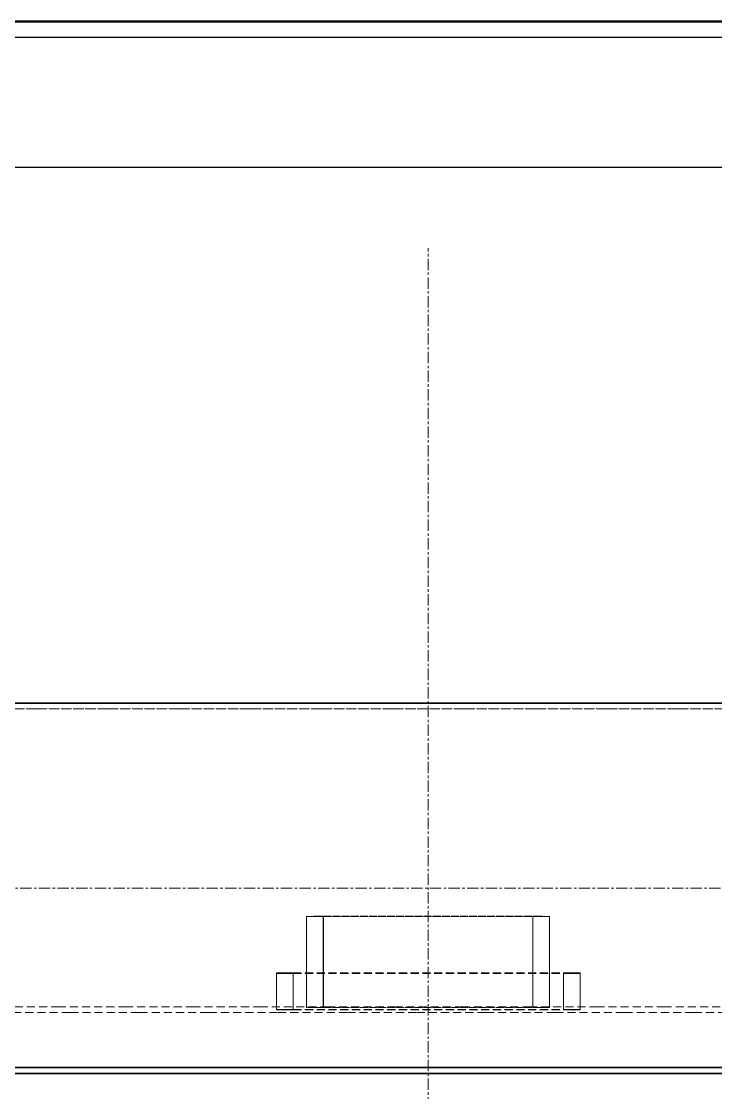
# Model space of a CAD drawing. Header units: millimetres. Extents: x 10 to 410, y 10 to 287.
# Drawn here: x 52.9 to 95.7, y 220.9 to 287 of the extents above; entities that cross this region are included whole.
import ezdxf

# ---------------------------------------------------------------- set-up
doc = ezdxf.new("R2010")
doc.units = ezdxf.units.MM
doc.linetypes.add('CENTER', pattern=[1.15, 0.7, -0.15, 0.15, -0.15])
doc.linetypes.add('DASHED', pattern=[0.75, 0.5, -0.25])
for name, color, linetype, lineweight in [('BORDER', 7, 'CONTINUOUS', 50), ('CENTER', 4, 'CENTER', 13), ('HIDDEN', 8, 'DASHED', 18), ('TITLE_BLOCK', 7, 'CONTINUOUS', 25), ('VISIBLE', 7, 'CONTINUOUS', 35)]:
    doc.layers.add(name, color=color, linetype=linetype, lineweight=lineweight)

msp = doc.modelspace()

# ---------------------------------------------------------------- linework, layer by layer
at = {"layer": 'BORDER'}
msp.add_lwpolyline([(10, 10), (410, 10), (410, 287), (10, 287)], close=True, dxfattribs=at)
at = {"layer": 'CENTER'}
for p, q in [((78, 190), (78, 273)), ((16, 233.5), (140, 233.5))]:
    msp.add_line(p, q, dxfattribs=at)
at = {"layer": 'HIDDEN'}
for points in [[(128.588, 244.915), (124.188, 244.915), (119.787, 244.915), (115.386, 244.915), (110.985, 244.915), (106.584, 244.915), (102.183, 244.915), (97.783, 244.915), (93.382, 244.915), (88.981, 244.915), (84.58, 244.915), (80.179, 244.915), (75.779, 244.915), (71.378, 244.915), (66.977, 244.915), (62.576, 244.915), (58.175, 244.915), (53.775, 244.915), (49.374, 244.915), (44.973, 244.915), (40.572, 244.915), (36.171, 244.915), (31.77, 244.915), (27.37, 244.915)], [(128.63, 244.578), (124.23, 244.578), (119.829, 244.578), (115.428, 244.578), (111.027, 244.578), (106.626, 244.578), (102.225, 244.578), (97.825, 244.578), (93.424, 244.578), (89.023, 244.578), (84.622, 244.578), (80.221, 244.578), (75.821, 244.578), (71.42, 244.578), (67.019, 244.578), (62.618, 244.578), (58.217, 244.578), (53.817, 244.578), (49.416, 244.578), (45.015, 244.578), (40.614, 244.578), (36.213, 244.578), (31.812, 244.578), (27.412, 244.578)], [(27.413, 244.565), (31.814, 244.565), (36.215, 244.565), (40.616, 244.565), (45.017, 244.565), (49.417, 244.565), (53.818, 244.565), (58.219, 244.565), (62.62, 244.565), (67.021, 244.565), (71.421, 244.565), (75.822, 244.565), (80.223, 244.565), (84.624, 244.565), (89.025, 244.565), (93.425, 244.565), (97.826, 244.565), (102.227, 244.565), (106.628, 244.565), (111.029, 244.565), (115.429, 244.565), (119.83, 244.565), (124.231, 244.565), (128.632, 244.565)], [(70.486, 231.76), (70.53, 231.761), (70.575, 231.761), (70.62, 231.761), (70.665, 231.762), (70.71, 231.762), (70.754, 231.762), (70.799, 231.762), (70.844, 231.762), (70.889, 231.762), (70.934, 231.763), (70.978, 231.763), (71.023, 231.763), (71.068, 231.763), (71.113, 231.763), (71.158, 231.763), (71.203, 231.763), (71.247, 231.763), (71.292, 231.763), (71.337, 231.763), (71.382, 231.763), (71.427, 231.763), (71.471, 231.763), (71.516, 231.763)], [(70.486, 231.76), (70.486, 231.76), (70.486, 231.76), (70.486, 231.76), (70.486, 231.759), (70.486, 231.759), (70.486, 231.759), (70.486, 231.759), (70.486, 231.759), (70.486, 231.759), (70.486, 231.759), (70.486, 231.759), (70.486, 231.759), (70.486, 231.759), (70.486, 231.759), (70.486, 231.759), (70.486, 231.759), (70.486, 231.759), (70.486, 231.759), (70.486, 231.759), (70.486, 231.759), (70.486, 231.759), (70.486, 231.759), (70.486, 231.759)], [(70.486, 231.76), (70.486, 231.76), (70.486, 231.76), (70.486, 231.76), (70.486, 231.76), (70.486, 231.76), (70.486, 231.76), (70.486, 231.76), (70.486, 231.76), (70.486, 231.76), (70.486, 231.76), (70.486, 231.76), (70.486, 231.76), (70.486, 231.76), (70.486, 231.76), (70.486, 231.76), (70.486, 231.76), (70.486, 231.76), (70.486, 231.76), (70.486, 231.76), (70.486, 231.76), (70.486, 231.76), (70.486, 231.76), (70.486, 231.76)], [(70.486, 226.136), (70.486, 226.381), (70.486, 226.625), (70.486, 226.87), (70.486, 227.114), (70.486, 227.359), (70.486, 227.603), (70.486, 227.848), (70.486, 228.092), (70.486, 228.337), (70.486, 228.581), (70.486, 228.826), (70.486, 229.07), (70.486, 229.315), (70.486, 229.559), (70.486, 229.804), (70.486, 230.048), (70.486, 230.293), (70.486, 230.537), (70.486, 230.782), (70.486, 231.026), (70.486, 231.271), (70.486, 231.515), (70.486, 231.76)], [(70.486, 226.136), (70.486, 226.381), (70.486, 226.625), (70.486, 226.87), (70.486, 227.114), (70.486, 227.359), (70.486, 227.603), (70.486, 227.848), (70.486, 228.092), (70.486, 228.337), (70.486, 228.581), (70.486, 228.826), (70.486, 229.07), (70.486, 229.315), (70.486, 229.559), (70.486, 229.804), (70.486, 230.048), (70.486, 230.293), (70.486, 230.537), (70.486, 230.782), (70.486, 231.026), (70.486, 231.271), (70.486, 231.515), (70.486, 231.76)], [(70.486, 231.759), (70.531, 231.758), (70.575, 231.758), (70.62, 231.757), (70.665, 231.757), (70.71, 231.757), (70.755, 231.757), (70.8, 231.756), (70.844, 231.756), (70.889, 231.756), (70.934, 231.756), (70.979, 231.756), (71.024, 231.756), (71.069, 231.756), (71.114, 231.756), (71.158, 231.756), (71.203, 231.756), (71.248, 231.756), (71.293, 231.755), (71.338, 231.755), (71.383, 231.755), (71.427, 231.755), (71.472, 231.755), (71.517, 231.755)], [(70.486, 226.136), (70.486, 226.38), (70.486, 226.625), (70.486, 226.869), (70.486, 227.114), (70.486, 227.358), (70.486, 227.603), (70.486, 227.847), (70.486, 228.092), (70.486, 228.336), (70.486, 228.581), (70.486, 228.825), (70.486, 229.07), (70.486, 229.314), (70.486, 229.559), (70.486, 229.803), (70.486, 230.048), (70.486, 230.292), (70.486, 230.537), (70.486, 230.781), (70.486, 231.026), (70.486, 231.27), (70.486, 231.514), (70.486, 231.759)], [(71.516, 231.763), (72.078, 231.763), (72.641, 231.763), (73.203, 231.763), (73.765, 231.763), (74.328, 231.763), (74.89, 231.763), (75.452, 231.763), (76.015, 231.763), (76.577, 231.763), (77.139, 231.763), (77.702, 231.763), (78.264, 231.763), (78.826, 231.763), (79.389, 231.763), (79.951, 231.763), (80.513, 231.763), (81.076, 231.763), (81.638, 231.763), (82.2, 231.763), (82.763, 231.763), (83.325, 231.763), (83.887, 231.763), (84.45, 231.763)], [(71.516, 226.14), (71.516, 226.384), (71.516, 226.629), (71.516, 226.873), (71.516, 227.118), (71.516, 227.362), (71.516, 227.607), (71.516, 227.851), (71.516, 228.096), (71.516, 228.34), (71.516, 228.585), (71.516, 228.829), (71.516, 229.074), (71.516, 229.318), (71.516, 229.563), (71.516, 229.807), (71.516, 230.052), (71.516, 230.296), (71.516, 230.541), (71.516, 230.785), (71.516, 231.03), (71.516, 231.274), (71.516, 231.519), (71.516, 231.763)], [(71.517, 231.755), (72.079, 231.755), (72.642, 231.755), (73.204, 231.755), (73.766, 231.755), (74.329, 231.755), (74.891, 231.755), (75.453, 231.755), (76.016, 231.755), (76.578, 231.755), (77.14, 231.755), (77.703, 231.755), (78.265, 231.755), (78.827, 231.755), (79.39, 231.755), (79.952, 231.755), (80.514, 231.755), (81.077, 231.755), (81.639, 231.755), (82.201, 231.755), (82.764, 231.755), (83.326, 231.755), (83.888, 231.755), (84.451, 231.755)], [(71.517, 226.132), (71.517, 226.377), (71.517, 226.621), (71.517, 226.866), (71.517, 227.11), (71.517, 227.355), (71.517, 227.599), (71.517, 227.844), (71.517, 228.088), (71.517, 228.333), (71.517, 228.577), (71.517, 228.822), (71.517, 229.066), (71.517, 229.311), (71.517, 229.555), (71.517, 229.799), (71.517, 230.044), (71.517, 230.288), (71.517, 230.533), (71.517, 230.777), (71.517, 231.022), (71.517, 231.266), (71.517, 231.511), (71.517, 231.755)], [(84.45, 231.763), (84.494, 231.763), (84.539, 231.763), (84.584, 231.763), (84.629, 231.763), (84.674, 231.763), (84.719, 231.763), (84.764, 231.763), (84.808, 231.763), (84.853, 231.763), (84.898, 231.763), (84.943, 231.763), (84.988, 231.763), (85.033, 231.763), (85.077, 231.762), (85.122, 231.762), (85.167, 231.762), (85.212, 231.762), (85.257, 231.762), (85.302, 231.762), (85.347, 231.761), (85.391, 231.761), (85.436, 231.761), (85.481, 231.76)], [(84.45, 226.14), (84.45, 226.384), (84.45, 226.629), (84.45, 226.873), (84.45, 227.118), (84.45, 227.362), (84.45, 227.607), (84.45, 227.851), (84.45, 228.096), (84.45, 228.34), (84.45, 228.585), (84.45, 228.829), (84.45, 229.074), (84.45, 229.318), (84.45, 229.563), (84.45, 229.807), (84.45, 230.052), (84.45, 230.296), (84.45, 230.541), (84.45, 230.785), (84.45, 231.03), (84.45, 231.274), (84.45, 231.519), (84.45, 231.763)], [(84.451, 231.755), (84.495, 231.755), (84.54, 231.755), (84.585, 231.755), (84.63, 231.755), (84.675, 231.756), (84.719, 231.756), (84.764, 231.756), (84.809, 231.756), (84.854, 231.756), (84.899, 231.756), (84.943, 231.756), (84.988, 231.756), (85.033, 231.756), (85.078, 231.756), (85.123, 231.756), (85.167, 231.756), (85.212, 231.757), (85.257, 231.757), (85.302, 231.757), (85.347, 231.757), (85.392, 231.758), (85.436, 231.758), (85.481, 231.759)], [(84.451, 226.132), (84.451, 226.377), (84.451, 226.621), (84.451, 226.866), (84.451, 227.11), (84.451, 227.355), (84.451, 227.599), (84.451, 227.844), (84.451, 228.088), (84.451, 228.333), (84.451, 228.577), (84.451, 228.822), (84.451, 229.066), (84.451, 229.311), (84.451, 229.555), (84.451, 229.8), (84.451, 230.044), (84.451, 230.288), (84.451, 230.533), (84.451, 230.777), (84.451, 231.022), (84.451, 231.266), (84.451, 231.511), (84.451, 231.755)], [(85.481, 231.76), (85.481, 231.76), (85.481, 231.76), (85.481, 231.76), (85.481, 231.76), (85.481, 231.759), (85.481, 231.759), (85.481, 231.759), (85.481, 231.759), (85.481, 231.759), (85.481, 231.759), (85.481, 231.759), (85.481, 231.759), (85.481, 231.759), (85.481, 231.759), (85.481, 231.759), (85.481, 231.759), (85.481, 231.759), (85.481, 231.759), (85.481, 231.759), (85.481, 231.759), (85.481, 231.759), (85.481, 231.759), (85.481, 231.759)], [(85.481, 226.136), (85.481, 226.381), (85.481, 226.625), (85.481, 226.87), (85.481, 227.114), (85.481, 227.359), (85.481, 227.603), (85.481, 227.848), (85.481, 228.092), (85.481, 228.337), (85.481, 228.581), (85.481, 228.826), (85.481, 229.07), (85.481, 229.315), (85.481, 229.559), (85.481, 229.804), (85.481, 230.048), (85.481, 230.293), (85.481, 230.537), (85.481, 230.782), (85.481, 231.026), (85.481, 231.271), (85.481, 231.515), (85.481, 231.76)], [(85.481, 231.759), (85.481, 231.759), (85.481, 231.759), (85.481, 231.759), (85.481, 231.759), (85.481, 231.759), (85.481, 231.759), (85.481, 231.759), (85.481, 231.759), (85.481, 231.759), (85.481, 231.759), (85.481, 231.759), (85.481, 231.759), (85.481, 231.759), (85.481, 231.759), (85.481, 231.759), (85.481, 231.759), (85.481, 231.759), (85.481, 231.759), (85.481, 231.759), (85.481, 231.759), (85.481, 231.759), (85.481, 231.759), (85.481, 231.759)], [(85.481, 226.136), (85.481, 226.38), (85.481, 226.625), (85.481, 226.869), (85.481, 227.114), (85.481, 227.358), (85.481, 227.603), (85.481, 227.847), (85.481, 228.092), (85.481, 228.336), (85.481, 228.581), (85.481, 228.825), (85.481, 229.07), (85.481, 229.314), (85.481, 229.559), (85.481, 229.803), (85.481, 230.048), (85.481, 230.292), (85.481, 230.537), (85.481, 230.781), (85.481, 231.026), (85.481, 231.27), (85.481, 231.514), (85.481, 231.759)], [(85.481, 226.136), (85.481, 226.38), (85.481, 226.625), (85.481, 226.869), (85.481, 227.114), (85.481, 227.358), (85.481, 227.603), (85.481, 227.847), (85.481, 228.092), (85.481, 228.336), (85.481, 228.581), (85.481, 228.825), (85.481, 229.07), (85.481, 229.314), (85.481, 229.559), (85.481, 229.803), (85.481, 230.048), (85.481, 230.292), (85.481, 230.537), (85.481, 230.781), (85.481, 231.026), (85.481, 231.27), (85.481, 231.514), (85.481, 231.759)], [(68.626, 228.268), (68.671, 228.269), (68.715, 228.269), (68.76, 228.269), (68.805, 228.27), (68.85, 228.27), (68.895, 228.27), (68.94, 228.27), (68.984, 228.27), (69.029, 228.27), (69.074, 228.27), (69.119, 228.271), (69.164, 228.271), (69.208, 228.271), (69.253, 228.271), (69.298, 228.271), (69.343, 228.271), (69.388, 228.271), (69.432, 228.271), (69.477, 228.271), (69.522, 228.271), (69.567, 228.271), (69.612, 228.271), (69.656, 228.271)], [(68.626, 228.268), (68.626, 228.266), (68.626, 228.265), (68.626, 228.263), (68.627, 228.262), (68.627, 228.261), (68.627, 228.259), (68.627, 228.258), (68.627, 228.256), (68.627, 228.255), (68.628, 228.254), (68.628, 228.252), (68.628, 228.251), (68.628, 228.25), (68.628, 228.248), (68.629, 228.247), (68.629, 228.245), (68.629, 228.244), (68.629, 228.243), (68.629, 228.241), (68.629, 228.24), (68.63, 228.239), (68.63, 228.237), (68.63, 228.236)], [(68.626, 228.268), (68.626, 228.268), (68.626, 228.268), (68.626, 228.268), (68.626, 228.268), (68.626, 228.268), (68.626, 228.268), (68.626, 228.268), (68.626, 228.268), (68.626, 228.268), (68.626, 228.268), (68.626, 228.268), (68.626, 228.268), (68.626, 228.268), (68.626, 228.268), (68.626, 228.268), (68.626, 228.268), (68.626, 228.268), (68.626, 228.268), (68.626, 228.268), (68.626, 228.268), (68.626, 228.268), (68.626, 228.268), (68.626, 228.268)], [(68.626, 226.018), (68.626, 226.116), (68.626, 226.214), (68.626, 226.312), (68.626, 226.409), (68.626, 226.507), (68.626, 226.605), (68.626, 226.703), (68.626, 226.801), (68.626, 226.898), (68.626, 226.996), (68.626, 227.094), (68.626, 227.192), (68.626, 227.29), (68.626, 227.387), (68.626, 227.485), (68.626, 227.583), (68.626, 227.681), (68.626, 227.779), (68.626, 227.876), (68.626, 227.974), (68.626, 228.072), (68.626, 228.17), (68.626, 228.268)], [(68.626, 226.018), (68.626, 226.116), (68.626, 226.214), (68.626, 226.312), (68.626, 226.409), (68.626, 226.507), (68.626, 226.605), (68.626, 226.703), (68.626, 226.801), (68.626, 226.898), (68.626, 226.996), (68.626, 227.094), (68.626, 227.192), (68.626, 227.29), (68.626, 227.387), (68.626, 227.485), (68.626, 227.583), (68.626, 227.681), (68.626, 227.779), (68.626, 227.876), (68.626, 227.974), (68.626, 228.072), (68.626, 228.17), (68.626, 228.268)], [(68.63, 228.236), (68.675, 228.235), (68.72, 228.234), (68.764, 228.234), (68.809, 228.234), (68.854, 228.234), (68.899, 228.233), (68.944, 228.233), (68.989, 228.233), (69.033, 228.233), (69.078, 228.233), (69.123, 228.233), (69.168, 228.233), (69.213, 228.233), (69.258, 228.232), (69.303, 228.232), (69.347, 228.232), (69.392, 228.232), (69.437, 228.232), (69.482, 228.232), (69.527, 228.232), (69.572, 228.232), (69.616, 228.232), (69.661, 228.232)], [(68.63, 225.986), (68.63, 226.084), (68.63, 226.182), (68.63, 226.28), (68.63, 226.378), (68.63, 226.475), (68.63, 226.573), (68.63, 226.671), (68.63, 226.769), (68.63, 226.867), (68.63, 226.964), (68.63, 227.062), (68.63, 227.16), (68.63, 227.258), (68.63, 227.356), (68.63, 227.453), (68.63, 227.551), (68.63, 227.649), (68.63, 227.747), (68.63, 227.845), (68.63, 227.942), (68.63, 228.04), (68.63, 228.138), (68.63, 228.236)], [(69.656, 228.271), (70.382, 228.271), (71.107, 228.271), (71.832, 228.271), (72.558, 228.271), (73.283, 228.271), (74.008, 228.271), (74.734, 228.271), (75.459, 228.271), (76.184, 228.271), (76.91, 228.271), (77.635, 228.271), (78.36, 228.271), (79.086, 228.271), (79.811, 228.271), (80.536, 228.271), (81.262, 228.271), (81.987, 228.271), (82.712, 228.271), (83.437, 228.271), (84.163, 228.271), (84.888, 228.271), (85.613, 228.271), (86.339, 228.271)], [(69.656, 226.022), (69.656, 226.12), (69.656, 226.217), (69.656, 226.315), (69.656, 226.413), (69.656, 226.511), (69.656, 226.609), (69.656, 226.706), (69.656, 226.804), (69.656, 226.902), (69.656, 227), (69.656, 227.098), (69.656, 227.195), (69.656, 227.293), (69.656, 227.391), (69.656, 227.489), (69.656, 227.587), (69.656, 227.684), (69.656, 227.782), (69.656, 227.88), (69.656, 227.978), (69.656, 228.076), (69.656, 228.173), (69.656, 228.271)], [(69.661, 228.232), (70.387, 228.232), (71.112, 228.232), (71.837, 228.232), (72.563, 228.232), (73.288, 228.232), (74.013, 228.232), (74.738, 228.232), (75.464, 228.232), (76.189, 228.232), (76.914, 228.232), (77.64, 228.232), (78.365, 228.232), (79.09, 228.232), (79.816, 228.232), (80.541, 228.232), (81.266, 228.232), (81.992, 228.232), (82.717, 228.232), (83.442, 228.232), (84.168, 228.232), (84.893, 228.232), (85.618, 228.232), (86.344, 228.232)], [(69.661, 225.983), (69.661, 226.081), (69.661, 226.178), (69.661, 226.276), (69.661, 226.374), (69.661, 226.472), (69.661, 226.57), (69.661, 226.667), (69.661, 226.765), (69.661, 226.863), (69.661, 226.961), (69.661, 227.059), (69.661, 227.156), (69.661, 227.254), (69.661, 227.352), (69.661, 227.45), (69.661, 227.548), (69.661, 227.645), (69.661, 227.743), (69.661, 227.841), (69.661, 227.939), (69.661, 228.037), (69.661, 228.134), (69.661, 228.232)], [(86.339, 228.271), (86.384, 228.271), (86.428, 228.271), (86.473, 228.271), (86.518, 228.271), (86.563, 228.271), (86.608, 228.271), (86.653, 228.271), (86.697, 228.271), (86.742, 228.271), (86.787, 228.271), (86.832, 228.271), (86.877, 228.271), (86.922, 228.271), (86.967, 228.27), (87.011, 228.27), (87.056, 228.27), (87.101, 228.27), (87.146, 228.27), (87.191, 228.27), (87.236, 228.269), (87.28, 228.269), (87.325, 228.269), (87.37, 228.268)], [(86.339, 226.022), (86.339, 226.12), (86.339, 226.217), (86.339, 226.315), (86.339, 226.413), (86.339, 226.511), (86.339, 226.609), (86.339, 226.706), (86.339, 226.804), (86.339, 226.902), (86.339, 227), (86.339, 227.098), (86.339, 227.195), (86.339, 227.293), (86.339, 227.391), (86.339, 227.489), (86.339, 227.587), (86.339, 227.684), (86.339, 227.782), (86.339, 227.88), (86.339, 227.978), (86.339, 228.076), (86.339, 228.173), (86.339, 228.271)], [(87.374, 228.236), (87.329, 228.235), (87.285, 228.234), (87.24, 228.234), (87.195, 228.234), (87.15, 228.234), (87.105, 228.233), (87.06, 228.233), (87.016, 228.233), (86.971, 228.233), (86.926, 228.233), (86.881, 228.233), (86.836, 228.233), (86.792, 228.233), (86.747, 228.232), (86.702, 228.232), (86.657, 228.232), (86.612, 228.232), (86.568, 228.232), (86.523, 228.232), (86.478, 228.232), (86.433, 228.232), (86.388, 228.232), (86.344, 228.232)], [(86.344, 225.983), (86.344, 226.081), (86.344, 226.178), (86.344, 226.276), (86.344, 226.374), (86.344, 226.472), (86.344, 226.57), (86.344, 226.667), (86.344, 226.765), (86.344, 226.863), (86.344, 226.961), (86.344, 227.059), (86.344, 227.156), (86.344, 227.254), (86.344, 227.352), (86.344, 227.45), (86.344, 227.548), (86.344, 227.645), (86.344, 227.743), (86.344, 227.841), (86.344, 227.939), (86.344, 228.037), (86.344, 228.134), (86.344, 228.232)], [(87.37, 228.268), (87.37, 228.266), (87.37, 228.265), (87.371, 228.263), (87.371, 228.262), (87.371, 228.261), (87.371, 228.259), (87.371, 228.258), (87.371, 228.257), (87.372, 228.255), (87.372, 228.254), (87.372, 228.252), (87.372, 228.251), (87.372, 228.25), (87.373, 228.248), (87.373, 228.247), (87.373, 228.245), (87.373, 228.244), (87.373, 228.243), (87.373, 228.241), (87.374, 228.24), (87.374, 228.239), (87.374, 228.237), (87.374, 228.236)], [(87.37, 226.018), (87.37, 226.116), (87.37, 226.214), (87.37, 226.312), (87.37, 226.409), (87.37, 226.507), (87.37, 226.605), (87.37, 226.703), (87.37, 226.801), (87.37, 226.898), (87.37, 226.996), (87.37, 227.094), (87.37, 227.192), (87.37, 227.29), (87.37, 227.387), (87.37, 227.485), (87.37, 227.583), (87.37, 227.681), (87.37, 227.779), (87.37, 227.876), (87.37, 227.974), (87.37, 228.072), (87.37, 228.17), (87.37, 228.268)], [(87.374, 228.236), (87.374, 228.236), (87.374, 228.236), (87.374, 228.236), (87.374, 228.236), (87.374, 228.236), (87.374, 228.236), (87.374, 228.236), (87.374, 228.236), (87.374, 228.236), (87.374, 228.236), (87.374, 228.236), (87.374, 228.236), (87.374, 228.236), (87.374, 228.236), (87.374, 228.236), (87.374, 228.236), (87.374, 228.236), (87.374, 228.236), (87.374, 228.236), (87.374, 228.236), (87.374, 228.236), (87.374, 228.236), (87.374, 228.236)], [(87.374, 225.986), (87.374, 226.084), (87.374, 226.182), (87.374, 226.28), (87.374, 226.378), (87.374, 226.475), (87.374, 226.573), (87.374, 226.671), (87.374, 226.769), (87.374, 226.867), (87.374, 226.964), (87.374, 227.062), (87.374, 227.16), (87.374, 227.258), (87.374, 227.356), (87.374, 227.453), (87.374, 227.551), (87.374, 227.649), (87.374, 227.747), (87.374, 227.845), (87.374, 227.942), (87.374, 228.04), (87.374, 228.138), (87.374, 228.236)], [(87.374, 225.986), (87.374, 226.084), (87.374, 226.182), (87.374, 226.28), (87.374, 226.378), (87.374, 226.475), (87.374, 226.573), (87.374, 226.671), (87.374, 226.769), (87.374, 226.867), (87.374, 226.964), (87.374, 227.062), (87.374, 227.16), (87.374, 227.258), (87.374, 227.356), (87.374, 227.453), (87.374, 227.551), (87.374, 227.649), (87.374, 227.747), (87.374, 227.845), (87.374, 227.942), (87.374, 228.04), (87.374, 228.138), (87.374, 228.236)], [(30.173, 226.171), (34.33, 226.171), (38.487, 226.171), (42.644, 226.171), (46.801, 226.171), (50.958, 226.171), (55.115, 226.171), (59.272, 226.171), (63.429, 226.171), (67.586, 226.171), (71.743, 226.171), (75.9, 226.171), (80.058, 226.171), (84.215, 226.171), (88.372, 226.171), (92.529, 226.171), (96.686, 226.171), (100.843, 226.171), (105, 226.171), (109.157, 226.171), (113.314, 226.171), (117.471, 226.171), (121.628, 226.171), (125.785, 226.171)], [(70.486, 226.136), (70.53, 226.137), (70.575, 226.138), (70.62, 226.138), (70.665, 226.138), (70.71, 226.139), (70.754, 226.139), (70.799, 226.139), (70.844, 226.139), (70.889, 226.139), (70.934, 226.139), (70.978, 226.139), (71.023, 226.14), (71.068, 226.14), (71.113, 226.14), (71.158, 226.14), (71.203, 226.14), (71.247, 226.14), (71.292, 226.14), (71.337, 226.14), (71.382, 226.14), (71.427, 226.14), (71.471, 226.14), (71.516, 226.14)], [(70.486, 226.136), (70.486, 226.136), (70.486, 226.136), (70.486, 226.136), (70.486, 226.136), (70.486, 226.136), (70.486, 226.136), (70.486, 226.136), (70.486, 226.136), (70.486, 226.136), (70.486, 226.136), (70.486, 226.136), (70.486, 226.136), (70.486, 226.136), (70.486, 226.136), (70.486, 226.136), (70.486, 226.136), (70.486, 226.136), (70.486, 226.136), (70.486, 226.136), (70.486, 226.136), (70.486, 226.136), (70.486, 226.136), (70.486, 226.136)], [(70.486, 226.136), (70.486, 226.136), (70.486, 226.136), (70.486, 226.136), (70.486, 226.136), (70.486, 226.136), (70.486, 226.136), (70.486, 226.136), (70.486, 226.136), (70.486, 226.136), (70.486, 226.136), (70.486, 226.136), (70.486, 226.136), (70.486, 226.136), (70.486, 226.136), (70.486, 226.136), (70.486, 226.136), (70.486, 226.136), (70.486, 226.136), (70.486, 226.136), (70.486, 226.136), (70.486, 226.136), (70.486, 226.136), (70.486, 226.136)], [(70.486, 226.136), (70.531, 226.135), (70.575, 226.134), (70.62, 226.134), (70.665, 226.134), (70.71, 226.134), (70.755, 226.133), (70.8, 226.133), (70.844, 226.133), (70.889, 226.133), (70.934, 226.133), (70.979, 226.133), (71.024, 226.133), (71.069, 226.133), (71.114, 226.132), (71.158, 226.132), (71.203, 226.132), (71.248, 226.132), (71.293, 226.132), (71.338, 226.132), (71.383, 226.132), (71.427, 226.132), (71.472, 226.132), (71.517, 226.132)], [(71.516, 226.14), (72.078, 226.14), (72.641, 226.14), (73.203, 226.14), (73.765, 226.14), (74.328, 226.14), (74.89, 226.14), (75.452, 226.14), (76.015, 226.14), (76.577, 226.14), (77.139, 226.14), (77.702, 226.14), (78.264, 226.14), (78.826, 226.14), (79.389, 226.14), (79.951, 226.14), (80.513, 226.14), (81.076, 226.14), (81.638, 226.14), (82.2, 226.14), (82.763, 226.14), (83.325, 226.14), (83.887, 226.14), (84.45, 226.14)], [(71.517, 226.132), (72.079, 226.132), (72.642, 226.132), (73.204, 226.132), (73.766, 226.132), (74.329, 226.132), (74.891, 226.132), (75.453, 226.132), (76.016, 226.132), (76.578, 226.132), (77.14, 226.132), (77.703, 226.132), (78.265, 226.132), (78.827, 226.132), (79.39, 226.132), (79.952, 226.132), (80.514, 226.132), (81.077, 226.132), (81.639, 226.132), (82.201, 226.132), (82.764, 226.132), (83.326, 226.132), (83.888, 226.132), (84.451, 226.132)], [(84.45, 226.14), (84.494, 226.14), (84.539, 226.14), (84.584, 226.14), (84.629, 226.14), (84.674, 226.14), (84.719, 226.14), (84.764, 226.14), (84.808, 226.14), (84.853, 226.14), (84.898, 226.14), (84.943, 226.14), (84.988, 226.139), (85.033, 226.139), (85.077, 226.139), (85.122, 226.139), (85.167, 226.139), (85.212, 226.139), (85.257, 226.139), (85.302, 226.138), (85.347, 226.138), (85.391, 226.138), (85.436, 226.137), (85.481, 226.136)], [(84.451, 226.132), (84.495, 226.132), (84.54, 226.132), (84.585, 226.132), (84.63, 226.132), (84.675, 226.132), (84.719, 226.132), (84.764, 226.132), (84.809, 226.132), (84.854, 226.132), (84.899, 226.133), (84.943, 226.133), (84.988, 226.133), (85.033, 226.133), (85.078, 226.133), (85.123, 226.133), (85.167, 226.133), (85.212, 226.133), (85.257, 226.134), (85.302, 226.134), (85.347, 226.134), (85.392, 226.134), (85.436, 226.135), (85.481, 226.136)], [(85.481, 226.136), (85.481, 226.136), (85.481, 226.136), (85.481, 226.136), (85.481, 226.136), (85.481, 226.136), (85.481, 226.136), (85.481, 226.136), (85.481, 226.136), (85.481, 226.136), (85.481, 226.136), (85.481, 226.136), (85.481, 226.136), (85.481, 226.136), (85.481, 226.136), (85.481, 226.136), (85.481, 226.136), (85.481, 226.136), (85.481, 226.136), (85.481, 226.136), (85.481, 226.136), (85.481, 226.136), (85.481, 226.136), (85.481, 226.136)], [(85.481, 226.136), (85.481, 226.136), (85.481, 226.136), (85.481, 226.136), (85.481, 226.136), (85.481, 226.136), (85.481, 226.136), (85.481, 226.136), (85.481, 226.136), (85.481, 226.136), (85.481, 226.136), (85.481, 226.136), (85.481, 226.136), (85.481, 226.136), (85.481, 226.136), (85.481, 226.136), (85.481, 226.136), (85.481, 226.136), (85.481, 226.136), (85.481, 226.136), (85.481, 226.136), (85.481, 226.136), (85.481, 226.136), (85.481, 226.136)], [(30.215, 225.834), (34.494, 225.834), (38.773, 225.834), (43.052, 225.834), (47.33, 225.834), (51.609, 225.834), (55.888, 225.834), (60.167, 225.834), (64.446, 225.834), (68.725, 225.834), (73.004, 225.834), (77.283, 225.834), (81.562, 225.834), (85.841, 225.834), (90.12, 225.834), (94.399, 225.834), (98.678, 225.834), (102.957, 225.834), (107.236, 225.834), (111.515, 225.834), (115.794, 225.834), (120.072, 225.834), (124.351, 225.834), (128.63, 225.834)], [(68.626, 226.018), (68.671, 226.019), (68.715, 226.02), (68.76, 226.02), (68.805, 226.02), (68.85, 226.02), (68.895, 226.021), (68.94, 226.021), (68.984, 226.021), (69.029, 226.021), (69.074, 226.021), (69.119, 226.021), (69.164, 226.021), (69.208, 226.021), (69.253, 226.022), (69.298, 226.022), (69.343, 226.022), (69.388, 226.022), (69.432, 226.022), (69.477, 226.022), (69.522, 226.022), (69.567, 226.022), (69.612, 226.022), (69.656, 226.022)], [(68.626, 226.018), (68.626, 226.017), (68.626, 226.015), (68.626, 226.014), (68.627, 226.013), (68.627, 226.011), (68.627, 226.01), (68.627, 226.009), (68.627, 226.007), (68.627, 226.006), (68.628, 226.004), (68.628, 226.003), (68.628, 226.002), (68.628, 226), (68.628, 225.999), (68.629, 225.998), (68.629, 225.996), (68.629, 225.995), (68.629, 225.993), (68.629, 225.992), (68.629, 225.991), (68.63, 225.989), (68.63, 225.988), (68.63, 225.986)], [(68.626, 226.018), (68.626, 226.018), (68.626, 226.018), (68.626, 226.018), (68.626, 226.018), (68.626, 226.018), (68.626, 226.018), (68.626, 226.018), (68.626, 226.018), (68.626, 226.018), (68.626, 226.018), (68.626, 226.018), (68.626, 226.018), (68.626, 226.018), (68.626, 226.018), (68.626, 226.018), (68.626, 226.018), (68.626, 226.018), (68.626, 226.018), (68.626, 226.018), (68.626, 226.018), (68.626, 226.018), (68.626, 226.018), (68.626, 226.018)], [(68.63, 225.986), (68.675, 225.985), (68.72, 225.985), (68.764, 225.985), (68.809, 225.984), (68.854, 225.984), (68.899, 225.984), (68.944, 225.984), (68.989, 225.984), (69.033, 225.984), (69.078, 225.984), (69.123, 225.983), (69.168, 225.983), (69.213, 225.983), (69.258, 225.983), (69.303, 225.983), (69.347, 225.983), (69.392, 225.983), (69.437, 225.983), (69.482, 225.983), (69.527, 225.983), (69.572, 225.983), (69.616, 225.983), (69.661, 225.983)], [(69.656, 226.022), (70.382, 226.022), (71.107, 226.022), (71.832, 226.022), (72.558, 226.022), (73.283, 226.022), (74.008, 226.022), (74.734, 226.022), (75.459, 226.022), (76.184, 226.022), (76.91, 226.022), (77.635, 226.022), (78.36, 226.022), (79.086, 226.022), (79.811, 226.022), (80.536, 226.022), (81.262, 226.022), (81.987, 226.022), (82.712, 226.022), (83.437, 226.022), (84.163, 226.022), (84.888, 226.022), (85.613, 226.022), (86.339, 226.022)], [(69.661, 225.983), (70.387, 225.983), (71.112, 225.983), (71.837, 225.983), (72.563, 225.983), (73.288, 225.983), (74.013, 225.983), (74.738, 225.983), (75.464, 225.983), (76.189, 225.983), (76.914, 225.983), (77.64, 225.983), (78.365, 225.983), (79.09, 225.983), (79.816, 225.983), (80.541, 225.983), (81.266, 225.983), (81.992, 225.983), (82.717, 225.983), (83.442, 225.983), (84.168, 225.983), (84.893, 225.983), (85.618, 225.983), (86.344, 225.983)], [(86.339, 226.022), (86.384, 226.022), (86.428, 226.022), (86.473, 226.022), (86.518, 226.022), (86.563, 226.022), (86.608, 226.022), (86.653, 226.022), (86.697, 226.022), (86.742, 226.022), (86.787, 226.021), (86.832, 226.021), (86.877, 226.021), (86.922, 226.021), (86.967, 226.021), (87.011, 226.021), (87.056, 226.021), (87.101, 226.021), (87.146, 226.021), (87.191, 226.02), (87.236, 226.02), (87.28, 226.02), (87.325, 226.019), (87.37, 226.018)], [(87.374, 225.986), (87.329, 225.985), (87.285, 225.985), (87.24, 225.985), (87.195, 225.984), (87.15, 225.984), (87.105, 225.984), (87.06, 225.984), (87.016, 225.984), (86.971, 225.984), (86.926, 225.984), (86.881, 225.983), (86.836, 225.983), (86.792, 225.983), (86.747, 225.983), (86.702, 225.983), (86.657, 225.983), (86.612, 225.983), (86.568, 225.983), (86.523, 225.983), (86.478, 225.983), (86.433, 225.983), (86.388, 225.983), (86.344, 225.983)], [(87.37, 226.018), (87.37, 226.017), (87.37, 226.016), (87.371, 226.014), (87.371, 226.013), (87.371, 226.011), (87.371, 226.01), (87.371, 226.009), (87.371, 226.007), (87.372, 226.006), (87.372, 226.004), (87.372, 226.003), (87.372, 226.002), (87.372, 226), (87.373, 225.999), (87.373, 225.998), (87.373, 225.996), (87.373, 225.995), (87.373, 225.993), (87.373, 225.992), (87.374, 225.991), (87.374, 225.989), (87.374, 225.988), (87.374, 225.986)], [(87.374, 225.986), (87.374, 225.986), (87.374, 225.986), (87.374, 225.986), (87.374, 225.986), (87.374, 225.986), (87.374, 225.986), (87.374, 225.986), (87.374, 225.986), (87.374, 225.986), (87.374, 225.986), (87.374, 225.986), (87.374, 225.986), (87.374, 225.986), (87.374, 225.986), (87.374, 225.986), (87.374, 225.986), (87.374, 225.986), (87.374, 225.986), (87.374, 225.986), (87.374, 225.986), (87.374, 225.986), (87.374, 225.986), (87.374, 225.986)]]:
    msp.add_lwpolyline(points, dxfattribs=at)
at = {"layer": 'TITLE_BLOCK'}
msp.add_lwpolyline([(12, 278), (408, 278), (408, 286), (12, 286)], close=True, dxfattribs=at)
at = {"layer": 'VISIBLE'}
for points in [[(27.368, 244.928), (31.769, 244.928), (36.17, 244.928), (40.571, 244.928), (44.971, 244.928), (49.372, 244.928), (53.773, 244.928), (58.174, 244.928), (62.575, 244.928), (66.975, 244.928), (71.376, 244.928), (75.777, 244.928), (80.178, 244.928), (84.579, 244.928), (88.979, 244.928), (93.38, 244.928), (97.781, 244.928), (102.182, 244.928), (106.583, 244.928), (110.983, 244.928), (115.384, 244.928), (119.785, 244.928), (124.186, 244.928), (128.587, 244.928)], [(27.368, 222.435), (31.769, 222.435), (36.17, 222.435), (40.571, 222.435), (44.971, 222.435), (49.372, 222.435), (53.773, 222.435), (58.174, 222.435), (62.575, 222.435), (66.975, 222.435), (71.376, 222.435), (75.777, 222.435), (80.178, 222.435), (84.579, 222.435), (88.979, 222.435), (93.38, 222.435), (97.781, 222.435), (102.182, 222.435), (106.583, 222.435), (110.983, 222.435), (115.384, 222.435), (119.785, 222.435), (124.186, 222.435), (128.587, 222.435)], [(27.413, 222.072), (31.814, 222.072), (36.215, 222.072), (40.616, 222.072), (45.017, 222.072), (49.417, 222.072), (53.818, 222.072), (58.219, 222.072), (62.62, 222.072), (67.021, 222.072), (71.421, 222.072), (75.822, 222.072), (80.223, 222.072), (84.624, 222.072), (89.025, 222.072), (93.425, 222.072), (97.826, 222.072), (102.227, 222.072), (106.628, 222.072), (111.029, 222.072), (115.429, 222.072), (119.83, 222.072), (124.231, 222.072), (128.632, 222.072)]]:
    msp.add_lwpolyline(points, dxfattribs=at)

doc.saveas('drawing.dxf')
